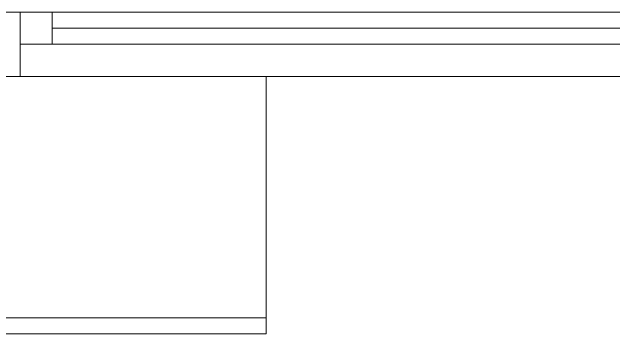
# Model space of a CAD drawing. Header units: millimetres. Extents: x -2143172 to 5255, y -610845 to 279739.
# Drawn here: x -1258486 to -1257550, y -30865 to -30365 of the extents above; entities that cross this region are included whole.
import ezdxf

# ---------------------------------------------------------------- set-up
doc = ezdxf.new("R2010")
doc.units = ezdxf.units.MM
doc.header["$LTSCALE"] = 30
doc.layers.get('0').update_dxf_attribs({"lineweight": 5})
doc.layers.add('Aluminum', color=7, linetype='Continuous', lineweight=5)
doc.layers.add('LOADING', color=163, linetype='Continuous', lineweight=5)

# ---------------------------------------------------------------- blocks, each defined once
blk = doc.blocks.new('GF21027-P')
at = {"color": 0}
for p, q in [((0.4, 0.4), (-0.4, 0.4)), ((-0.4, 0.4), (-0.4, 0)), ((0.4, 0), (0.4, 0.4)), ((-0.4, 0.025), (0.4, 0.025)), ((-0.4, 0), (0.4, 0))]:
    blk.add_line(p, q, dxfattribs=at)

msp = doc.modelspace()

# ---------------------------------------------------------------- linework, layer by layer
at = {"layer": 'Aluminum', "color": 5}
for p, q in [((-1257298.47, -30364.73), (-1258498.47, -30364.73)), ((-1258473.47, -30464.73), (-1258473.47, -30364.73)), ((-1258423.47, -30414.73), (-1258423.47, -30364.73)), ((-1258423.47, -30389.73), (-1257373.47, -30389.73)), ((-1257323.47, -30414.73), (-1258473.47, -30414.73)), ((-1257298.47, -30464.73), (-1258498.47, -30464.73))]:
    msp.add_line(p, q, dxfattribs=at)

# ---------------------------------------------------------------- block references
at = {"layer": 'LOADING', "color": 1, "xscale": -1000, "yscale": 1000, "zscale": 1000, "rotation": 359.9999999790883}
msp.add_blockref('GF21027-P', (-1258490.87, -30864.73, -0.1), dxfattribs=at)

doc.saveas('drawing.dxf')
